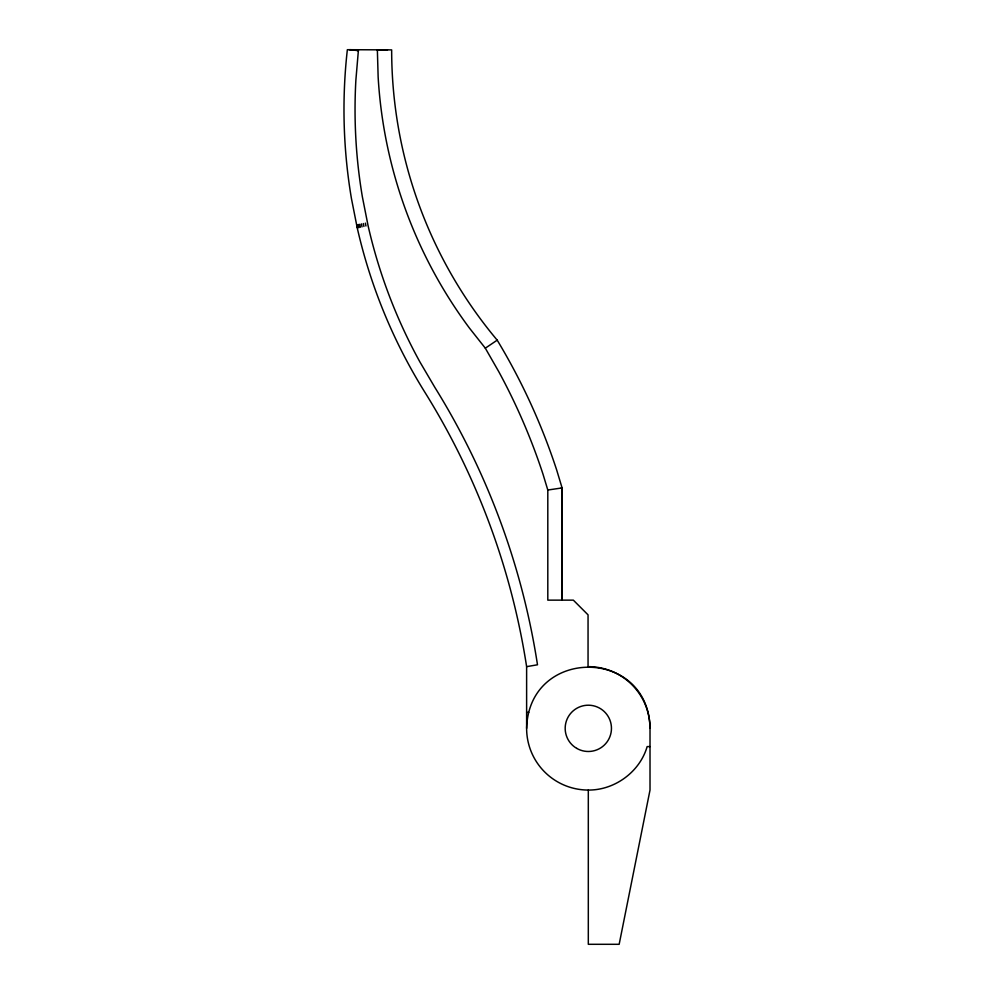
<?xml version="1.0" encoding="UTF-8"?>
<svg xmlns="http://www.w3.org/2000/svg" width="994" height="994" viewBox="0 0 994 994"><rect width="100%" height="100%" fill="white"/><g stroke="black" fill="none" stroke-linecap="round" stroke-linejoin="round"><path stroke-width="1.49" d="M526.621 728.354C528.783 646.709 648.51 646.957 650.014 728.354L650.014 790.056L619.163 944.3L588.311 944.3L588.311 790.056A61.703 61.703 0 0 1 526.621 728.354L526.621 666.651A728.614 728.614 0 0 0 425.345 393.015A534.25 534.25 0 0 1 357.256 227.974L351.454 198.638A534.25 534.25 0 0 1 347.353 49.7L391.661 49.886A451.524 451.524 0 0 0 497.199 340.159A632.097 632.097 0 0 1 556.628 469.839L562.095 487.917L562.095 600.14M350.609 49.712L358.374 50.632M351.143 49.712L349.217 49.712M355.28 50.371L355.33 49.737M356.225 50.446L356.287 49.737M357.678 50.57L357.753 49.75M358.449 49.75L355.877 80.116A523.192 523.192 0 0 0 362.363 196.8L368.041 225.514A523.192 523.192 0 0 0 419.89 361.915L434.85 387.387A739.114 739.114 0 0 1 537.493 664.787L526.621 666.651M650.014 728.354A61.703 61.703 0 0 0 588.05 666.651L588.05 614.851L573.339 600.14L547.806 600.14L547.806 490.03L543.035 474.287A617.796 617.796 0 0 0 498.839 371.793L485.32 348.186L497.199 340.159M561.014 488.24L562.095 487.917L547.806 490.03M387.474 49.874L385.026 49.862M588.311 790.056C614.627 790.292 639.825 771.94 647.144 746.593L650.014 746.593M377.372 50.296L385.312 49.862M526.621 712.387L528.721 712.387M485.32 348.186L469.441 328.082A465.826 465.826 0 0 1 378.142 76.96L377.36 49.824M365.37 223.128L365.941 225.998M363.332 223.526L363.916 226.458M361.456 223.898L362.052 226.88M359.816 224.234L360.412 227.253M358.474 224.495L359.07 227.551M357.467 224.694L358.076 227.788M356.846 224.818L357.467 227.924M561.821 487.992L561.821 600.14M576.744 748.383A23.135 23.135 0 0 0 611.459 728.354A23.135 23.135 0 0 0 576.744 708.312A23.135 23.135 0 0 0 576.744 748.383"/></g></svg>
